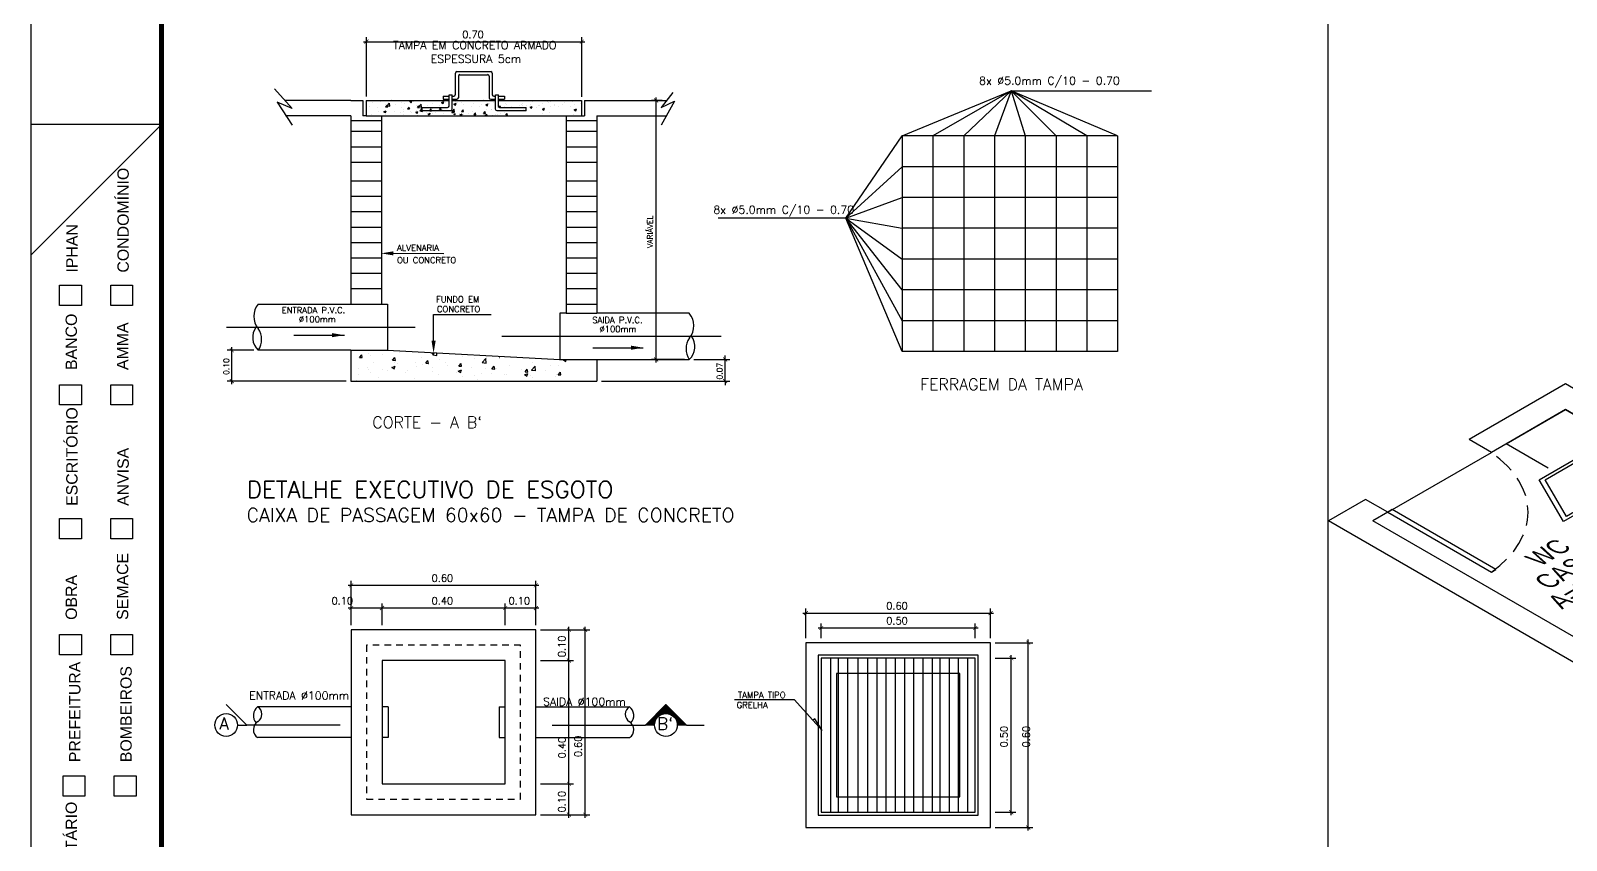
# Model space of a CAD drawing. Header units: millimetres. Extents: x 3923 to 4007, y 744 to 863.
# Drawn here: x 3923.03 to 3952.37, y 760.02 to 775.47 of the extents above; entities that cross this region are included whole.
import ezdxf
from ezdxf.enums import TextEntityAlignment as Align

# ---------------------------------------------------------------- set-up
doc = ezdxf.new("R2010")
doc.units = ezdxf.units.MM
for name, pattern in [('CENTER2', [28.575, 19.05, -3.175, 3.175, -3.175]), ('HIDDEN', [0.375, 0.25, -0.125]), ('HIDDEN2', [0.1875, 0.125, -0.0625])]:
    doc.linetypes.add(name, pattern=pattern)
for name, color, linetype in [('-HIDRO', 8, 'Continuous'), ('A-LAYOUT', 7, 'Continuous'), ('A-PEN-R', 1, 'Continuous'), ('DETALLHES_CAIXAS', 6, 'Continuous'), ('Diametro', 2, 'Continuous'), ('E-txt-g', 3, 'Continuous'), ('Esgoto', 5, 'Continuous'), ('MOB', 251, 'Continuous'), ("PRANCHA - PROJETU'S", 7, 'Continuous'), ('TXT_1', 2, 'Continuous'), ('TXT_2', 6, 'Continuous')]:
    doc.layers.add(name, color=color, linetype=linetype)
doc.layers.add('E-Lay-9', color=9, linetype='Continuous', lineweight=9)
doc.layers.add('E-Txt-W', color=7, linetype='Continuous', lineweight=20)
doc.styles.add('ADITIVOCAD', font='ROMANS.shx')
doc.styles.add('ARIAL', font='arial.ttf', dxfattribs={"height": 2})
doc.styles.add('F2', font='ARIALN.TTF')
doc.styles.add('REG60', font='romans.shx', dxfattribs={"width": 0.8, "height": 0.15})
doc.styles.add('REG80', font='romans.shx', dxfattribs={"width": 0.8, "height": 0.2})
doc.styles.add('ROMANS', font='romans__.ttf', dxfattribs={"height": 0.1})

# ---------------------------------------------------------------- blocks, each defined once
blk = doc.blocks.new('ADFSGASDFG')
at = {"layer": "PRANCHA - PROJETU'S", "color": 1}
for p, q in [((276.578, 107.346), (276.578, 47.946)), ((279.078, 77.646), (276.578, 75.146)), ((279.078, 77.646), (276.578, 77.646))]:
    blk.add_line(p, q, dxfattribs=at)
at = {"layer": "PRANCHA - PROJETU'S", "color": 4, "const_width": 0.1}
blk.add_lwpolyline([(279.078, 106.346), (359.678, 106.346), (359.678, 48.946), (279.078, 48.946)], close=True, dxfattribs=at)
at = {"layer": "PRANCHA - PROJETU'S"}
for points in [[(277.13, 74.573), (277.548, 74.573), (277.548, 74.187), (277.13, 74.187)], [(278.109, 74.573), (278.526, 74.573), (278.526, 74.187), (278.109, 74.187)], [(277.13, 72.674), (277.548, 72.674), (277.548, 72.289), (277.13, 72.289)], [(278.109, 72.674), (278.526, 72.674), (278.526, 72.289), (278.109, 72.289)], [(277.13, 70.118), (277.548, 70.118), (277.548, 69.732), (277.13, 69.732)], [(278.109, 70.118), (278.526, 70.118), (278.526, 69.732), (278.109, 69.732)], [(277.13, 67.904), (277.548, 67.904), (277.548, 67.518), (277.13, 67.518)], [(278.109, 67.904), (278.526, 67.904), (278.526, 67.518), (278.109, 67.518)], [(277.197, 65.206), (277.615, 65.206), (277.615, 64.821), (277.197, 64.821)], [(278.176, 65.206), (278.594, 65.206), (278.594, 64.821), (278.176, 64.821)]]:
    blk.add_lwpolyline(points, close=True, dxfattribs=at)
at = {"layer": "PRANCHA - PROJETU'S", "color": 2, "style": 'ARIAL'}
for s, height, p in [('CONDOMÍNIO', 0.2168, (278.235, 74.816)), ('IPHAN', 0.2168, (277.256, 74.816)), ('BANCO', 0.2168, (277.245, 72.956)), ('AMMA', 0.2168, (278.224, 72.956)), ('ESCRITÓRIO', 0.2168, (277.256, 70.361)), ('ANVISA', 0.2168, (278.235, 70.361)), ('SEMACE', 0.2168, (278.224, 68.185)), ('OBRA', 0.2168, (277.245, 68.185)), ('PREFEITURA', 0.2168, (277.312, 65.469)), ('BOMBEIROS', 0.2168, (278.291, 65.469)), ('PROPRIETÁRIO', 0.21676, (277.245, 62.426))]:
    blk.add_text(s, height=height, rotation=90, dxfattribs=at).set_placement(p, align=Align.TOP_LEFT)
blk = doc.blocks.new('*X859')
at = {"color": 0}
for p, q in [((101.59, 65.457), (101.923, 65.79)), ((101.608, 65.457), (101.932, 65.781)), ((101.626, 65.457), (101.941, 65.772)), ((101.643, 65.457), (101.95, 65.763)), ((101.661, 65.457), (101.958, 65.755)), ((101.772, 65.565), (101.733, 65.603)), ((101.78, 65.575), (101.742, 65.612)), ((101.788, 65.584), (101.751, 65.621)), ((101.797, 65.593), (101.76, 65.63)), ((101.807, 65.601), (101.769, 65.639)), ((101.817, 65.609), (101.778, 65.648)), ((101.827, 65.615), (101.787, 65.656)), ((101.839, 65.622), (101.795, 65.665)), ((101.851, 65.627), (101.804, 65.674)), ((101.864, 65.632), (101.813, 65.683)), ((101.878, 65.636), (101.822, 65.692)), ((101.892, 65.639), (101.831, 65.701)), ((101.908, 65.641), (101.84, 65.709)), ((101.847, 65.626), (101.967, 65.746)), ((101.925, 65.641), (101.848, 65.718)), ((101.944, 65.64), (101.857, 65.727)), ((101.966, 65.636), (101.866, 65.736)), ((101.874, 65.635), (101.976, 65.737)), ((101.993, 65.627), (101.875, 65.745)), ((102.035, 65.602), (101.884, 65.754)), ((102.198, 65.457), (101.893, 65.762)), ((101.897, 65.64), (101.985, 65.728)), ((102.216, 65.457), (101.901, 65.771)), ((102.233, 65.457), (101.91, 65.78)), ((101.916, 65.641), (101.994, 65.719)), ((102.251, 65.457), (101.919, 65.789)), ((101.933, 65.641), (102.003, 65.71)), ((101.949, 65.639), (102.011, 65.702)), ((101.964, 65.636), (102.02, 65.693)), ((101.978, 65.633), (102.029, 65.684)), ((101.991, 65.628), (102.038, 65.675)), ((102.003, 65.622), (102.047, 65.666)), ((102.015, 65.616), (102.056, 65.657)), ((102.025, 65.609), (102.065, 65.649)), ((102.036, 65.602), (102.073, 65.64)), ((102.045, 65.594), (102.082, 65.631)), ((102.054, 65.585), (102.091, 65.622)), ((102.062, 65.576), (102.1, 65.613)), ((102.07, 65.566), (102.109, 65.604)), ((101.597, 65.457), (101.592, 65.462)), ((101.615, 65.457), (101.601, 65.471)), ((101.632, 65.457), (101.61, 65.48)), ((101.65, 65.457), (101.619, 65.488)), ((101.668, 65.457), (101.627, 65.497)), ((101.685, 65.457), (101.636, 65.506)), ((101.703, 65.457), (101.645, 65.515)), ((101.721, 65.457), (101.654, 65.524)), ((101.737, 65.458), (101.663, 65.533)), ((101.738, 65.475), (101.672, 65.541)), ((101.679, 65.457), (101.753, 65.531)), ((101.74, 65.49), (101.68, 65.55)), ((101.744, 65.505), (101.689, 65.559)), ((101.696, 65.457), (101.744, 65.504)), ((101.748, 65.518), (101.698, 65.568)), ((101.753, 65.531), (101.707, 65.577)), ((101.714, 65.457), (101.739, 65.482)), ((101.759, 65.543), (101.716, 65.586)), ((101.765, 65.554), (101.725, 65.594)), ((101.732, 65.457), (101.737, 65.463)), ((102.18, 65.457), (102.067, 65.571)), ((102.077, 65.555), (102.118, 65.595)), ((102.084, 65.544), (102.126, 65.587)), ((102.09, 65.532), (102.135, 65.578)), ((102.163, 65.457), (102.092, 65.528)), ((102.095, 65.52), (102.144, 65.569)), ((102.099, 65.506), (102.153, 65.56)), ((102.145, 65.457), (102.1, 65.502)), ((102.102, 65.492), (102.162, 65.551)), ((102.127, 65.457), (102.104, 65.48)), ((102.105, 65.477), (102.171, 65.542)), ((102.106, 65.46), (102.179, 65.534)), ((102.109, 65.457), (102.106, 65.461)), ((102.121, 65.457), (102.188, 65.525)), ((102.138, 65.457), (102.197, 65.516)), ((102.156, 65.457), (102.206, 65.507)), ((102.174, 65.457), (102.215, 65.498)), ((102.191, 65.457), (102.224, 65.489)), ((102.209, 65.457), (102.232, 65.481)), ((102.227, 65.457), (102.241, 65.472)), ((102.244, 65.457), (102.25, 65.463))]:
    blk.add_line(p, q, dxfattribs=at)
blk = doc.blocks.new('vaso-s')
at = {"color": 8}
for start, end in [(0, 180), (180, 0)]:
    blk.add_arc((0.08, 0), 0.0143, start, end, dxfattribs=at)
at = {"layer": 'E-Lay-9', "color": 8}
for p, q in [((0, 0.17), (0, 0)), ((0.4256, 0.175), (0.005, 0.175)), ((0.16, 0.17), (0.16, 0.17)), ((0.16, 0.17), (0.16, 0)), ((0.4256, 0.165), (0.165, 0.165)), ((0.17, 0), (0.17, 0.16)), ((0.4306, 0.12), (0.3459, 0.12)), ((0.2134, 0.06), (0.1891, 0.06)), ((0.2013, 0.0479), (0.2013, 0.0722)), ((0.3406, 0.035), (0.3406, 0)), ((0.3906, 0.035), (0.3406, 0.035)), ((0, -0.17), (0, 0)), ((0.16, -0.17), (0.16, 0)), ((0.17, 0), (0.17, -0.1601)), ((0.2134, -0.06), (0.1891, -0.06)), ((0.2013, -0.0479), (0.2013, -0.0722)), ((0.3406, -0.035), (0.3406, 0)), ((0.3906, -0.035), (0.3406, -0.035)), ((0.4306, -0.12), (0.3459, -0.12)), ((0.4256, -0.175), (0.005, -0.175)), ((0.16, -0.17), (0.16, -0.17)), ((0.4256, -0.165), (0.165, -0.165))]:
    blk.add_line(p, q, dxfattribs=at)
for centre in [(0.2013, 0.06), (0.2013, -0.06)]:
    blk.add_circle(centre, 0.005, dxfattribs=at)
for centre, radius, start, end in [((0.005, 0.17), 0.005, 90, 180), ((0.155, 0.17), 0.005, 0, 90), ((0.165, 0.17), 0.00495, 180, 270), ((0.165, 0.16), 0.00495, 0, 90), ((0.4256, -0.015), 0.19, 4.52806, 90), ((0.4256, -0.015), 0.18, 4.78019, 90), ((0.3459, 0.0375), 0.0825, 90, 163.03545), ((0.3754, 0.1358), 0.1066, 206.93947, 250.96472), ((0.4306, -0.015), 0.135, 6.37937, 90), ((0.518, -0.015), 0.2624, 163.03545, 176.7233), ((0.3906, -0.015), 0.05, 17.4576, 90), ((0.518, 0.015), 0.2624, 183.2767, 196.96455), ((0.3459, -0.0375), 0.0825, 196.96455, 270), ((0.3754, -0.1358), 0.1066, 109.03528, 153.06053), ((0.3906, 0.015), 0.05, 270, 342.5424), ((0.4256, 0.015), 0.19, 270, 355.47194), ((0.4256, 0.015), 0.18, 270, 355.21981), ((0.4306, 0.015), 0.135, 270, 353.62063), ((0.005, -0.17), 0.005, 180, 270), ((0.155, -0.17), 0.005, 270, 0), ((0.165, -0.17), 0.00495, 90, 180), ((0.165, -0.1601), 0.00495, 270, 0)]:
    blk.add_arc(centre, radius, start, end, dxfattribs=at)
blk = doc.blocks.new('Chuveiro')
at = {"layer": 'E-Lay-9', "color": 8}
for p, q in [((-0.0311, 0.0156), (-0.3604, 0.0156)), ((0.0509, 0.0156), (0.0311, 0.0156)), ((0.0509, 0.0156), (0.0509, -0.0156)), ((-0.0311, -0.0156), (-0.3604, -0.0156)), ((0.0509, -0.0156), (0.0311, -0.0156))]:
    blk.add_line(p, q, dxfattribs=at)
blk.add_circle((0, 0), 0.0348, dxfattribs=at)
for centre, radius, start, end in [((0, 0), 0.0624, 194.4775, 165.5225), ((0.0093, 0), 0.0444, 339.42663, 20.57337)]:
    blk.add_arc(centre, radius, start, end, dxfattribs=at)
blk = doc.blocks.new('CUBA QUADRADA-flat-4-flat-1')
at = {"layer": 'MOB'}
blk.add_lwpolyline([(0, -0.2), (0.4, -0.2), (0.4, 0.2), (0, 0.2)], close=True, dxfattribs=at)
blk.add_lwpolyline([(0.1, -0.0255), (0.1, -0.175), (0.375, -0.175), (0.375, 0.175), (0.1, 0.175), (0.1, 0.0255)], dxfattribs=at)
for points in [[(0.155, -0.02), (0.055, -0.03, -1), (0.055, 0.03), (0.155, 0.02, -1)], [(0.155, -0.01), (0.055, -0.02, -1), (0.055, 0.02), (0.155, 0.01, -1)]]:
    blk.add_lwpolyline(points, format="xyb", close=True, dxfattribs=at)
for radius in [0.02, 0.0125]:
    blk.add_circle((0.2375, 0), radius, dxfattribs=at)
blk = doc.blocks.new('TXT-AMB75')
at = {"layer": 'E-txt-g', "style": 'REG80', "width": 0.8, "flags": 8}
blk.add_attdef('TXT', text='', height=0.2, dxfattribs=at).set_placement((0.005, 0.296), align=Align.CENTER)
at = {"layer": 'E-Txt-W', "style": 'REG60', "width": 0.8, "flags": 8}
blk.add_attdef('TXT', text='', height=0.15, dxfattribs=at).set_placement((0.005, 0.027), align=Align.CENTER)
blk = doc.blocks.new('WC 1')
at = {"layer": '-HIDRO'}
for p, q in [((-0.3951, 1.4528), (-0.8546, 0.9932)), ((1.5137, -0.456), (-0.3951, 1.4528)), ((-0.3951, 1.2407), (-0.7486, 0.8872)), ((1.3016, -0.456), (-0.3951, 1.2407)), ((-0.7486, 0.8872), (-0.8546, 0.9932)), ((-1.3495, 0.4984), (-1.5263, 0.3216)), ((-1.2435, 0.3923), (-1.3495, 0.4984)), ((-1.2435, 0.3923), (-1.3142, 0.3216)), ((0.3826, -1.5872), (-1.5263, 0.3216)), ((0.3826, -1.3751), (-1.3142, 0.3216)), ((1.3016, -0.456), (0.3826, -1.3751)), ((1.5137, -0.456), (0.3826, -1.5872))]:
    blk.add_line(p, q, dxfattribs=at)
at = {"layer": '-HIDRO', "linetype": 'Continuous'}
for p, q in [((-1.2435, 0.3923), (-0.7486, 0.8872)), ((-0.2023, -0.7903), (0.7179, 0.1299))]:
    blk.add_line(p, q, dxfattribs=at)
at = {"layer": '-HIDRO', "linetype": 'HIDDEN2'}
for p, q in [((1.2309, -0.7388), (1.1249, -0.6328)), ((1.1602, -0.6681), (0.5946, -1.2337)), ((1.1956, -0.7035), (0.63, -1.2691)), ((0.6653, -1.3044), (0.5593, -1.1984))]:
    blk.add_line(p, q, dxfattribs=at)
at = {"layer": '-HIDRO'}
blk.add_lwpolyline([(-0.4766, 0.7566), (-0.6779, 0.9579), (-0.3951, 1.2407), (0.2886, 0.5569), (0.0058, 0.2741), (-0.1938, 0.4738)], dxfattribs=at)
blk.add_lwpolyline([(-1.2435, 0.3923), (-0.7486, -0.1026), (-0.7274, -0.0814), (-1.2223, 0.4135)], close=True, dxfattribs=at)
at = {"layer": '-HIDRO', "linetype": 'Continuous'}
for points in [[(0.3644, -0.2236), (0.3847, -0.2438), (0.7382, 0.1096), (0.7179, 0.1299)], [(0.0667, -0.4808), (0.0869, -0.5011), (0.5111, -0.0769), (0.4908, -0.0567)]]:
    blk.add_lwpolyline(points, close=True, dxfattribs=at)
blk.add_lwpolyline([(0.9154, -0.6901, -0.331371), (0.9154, -0.7608), (0.7029, -0.9729, -0.332506), (0.6324, -0.9731), (0.5655, -0.9062, -0.330378), (0.5652, -0.8353), (0.7777, -0.6232, -0.331371), (0.8484, -0.6232)], format="xyb", close=True, dxfattribs=at)
at = {"layer": '-HIDRO', "linetype": 'HIDDEN2'}
blk.add_arc((-1.3577, 0.3923), 0.7848, 320.90618, 39.09382, dxfattribs=at)
at = {"layer": '-HIDRO', "yscale": 0.9998040757950002, "zscale": 0.9998040757950002}
for name, p, xscale, rotation in [('CUBA QUADRADA-flat-4-flat-1', (-0.116, 0.8343), -0.9998040757950002, 45), ('vaso-s', (0.4686, 0.377), 0.9998040757950002, 225.0000000000001), ('Chuveiro', (0.7367, -0.4007), 0.9998040757950002, 224.9999999999999)]:
    blk.add_blockref(name, p, dxfattribs=dict(at, xscale=xscale, rotation=rotation))
at = {"layer": '-HIDRO'}
ref = blk.add_blockref('TXT-AMB75', (-0.2865, -0.136), dxfattribs=dict(at, xscale=0.7288571712545553, yscale=0.7288571712545553, zscale=0.7288571712545553, rotation=44.99999999999999))
ref.add_attrib('TXT', 'WC', dxfattribs={"layer": 'E-txt-g', "color": 2, "height": 0.11498, "rotation": 45, "style": 'F2'}).set_placement((-0.4365, 0.0196), align=Align.CENTER)
ref = blk.add_blockref('TXT-AMB75', (-0.1704, -0.2521), dxfattribs=dict(at, xscale=0.7288571712545553, yscale=0.7288571712545553, zscale=0.7288571712545553, rotation=44.99999999999999))
ref.add_attrib('TXT', 'CASAL', dxfattribs={"layer": 'E-txt-g', "color": 2, "height": 0.11498, "rotation": 45, "style": 'F2'}).set_placement((-0.3203, -0.0965), align=Align.CENTER)
ref.add_attrib('TXT', 'A=3,12m²', dxfattribs={"layer": 'E-Txt-W', "height": 0.11498, "rotation": 45, "style": 'F2'}).set_placement((-0.2076, -0.2093), align=Align.CENTER)
at = {"layer": '-HIDRO', "linetype": 'Continuous', "style": 'F2'}
blk.add_text('JV2', height=0.11657, rotation=45, dxfattribs=at).set_placement((0.6169, -0.8514, 1.7117), align=Align.TOP_LEFT)
at = {"layer": 'Diametro', "style": 'ROMANS'}
blk.add_text('DETALHE 03', height=0.09998, rotation=135, dxfattribs=at).set_placement((0.1562, -0.7448), align=Align.CENTER)

msp = doc.modelspace()

# ---------------------------------------------------------------- linework, layer by layer
at = {"layer": 'A-LAYOUT', "linetype": 'ByBlock'}
for p, q in [((3929.385, 775.265), (3933.619, 775.265)), ((3929.443, 774.22), (3929.443, 775.354)), ((3933.561, 774.211), (3933.561, 775.354)), ((3935.097, 774.143), (3934.891, 774.143)), ((3934.979, 769.138), (3934.979, 774.201)), ((3927.29, 769.374), (3926.783, 769.374)), ((3926.871, 768.727), (3926.871, 769.433)), ((3935.524, 769.197), (3934.891, 769.197)), ((3935.701, 769.197), (3936.386, 769.197)), ((3936.297, 769.197), (3936.297, 769.274)), ((3936.297, 768.786), (3936.297, 769.197)), ((3929.054, 768.786), (3926.783, 768.786)), ((3933.936, 768.786), (3936.386, 768.786)), ((3936.297, 768.786), (3936.297, 768.709)), ((3929.154, 764.124), (3929.154, 764.974)), ((3932.683, 764.124), (3932.683, 764.974)), ((3929.095, 764.885), (3932.741, 764.885)), ((3929.095, 764.453), (3929.801, 764.453)), ((3929.154, 764.124), (3929.154, 764.541)), ((3929.683, 764.453), (3932.153, 764.453)), ((3929.742, 764.124), (3929.742, 764.541)), ((3929.742, 764.124), (3929.742, 764.541)), ((3932.036, 764.453), (3932.741, 764.453)), ((3932.094, 764.124), (3932.094, 764.541)), ((3932.094, 764.124), (3932.094, 764.541)), ((3932.683, 764.124), (3932.683, 764.541)), ((3937.781, 764.355), (3941.428, 764.355)), ((3937.84, 763.877), (3937.84, 764.443)), ((3941.369, 763.877), (3941.369, 764.443)), ((3932.771, 764.035), (3933.711, 764.035)), ((3932.771, 764.035), (3933.402, 764.035)), ((3933.313, 763.388), (3933.313, 764.094)), ((3933.623, 760.448), (3933.623, 764.094)), ((3938.075, 764.071), (3941.134, 764.071)), ((3938.134, 763.877), (3938.134, 764.159)), ((3941.075, 763.877), (3941.075, 764.159)), ((3941.457, 763.789), (3942.177, 763.789)), ((3942.089, 760.201), (3942.089, 763.848)), ((3932.771, 763.447), (3933.402, 763.447)), ((3932.771, 763.447), (3933.402, 763.447)), ((3933.313, 761.036), (3933.313, 763.506)), ((3941.457, 763.495), (3941.852, 763.495)), ((3941.764, 760.495), (3941.764, 763.554)), ((3932.771, 761.095), (3933.402, 761.095)), ((3932.771, 761.095), (3933.402, 761.095)), ((3933.313, 760.448), (3933.313, 761.153)), ((3932.771, 760.506), (3933.711, 760.506)), ((3932.771, 760.506), (3933.402, 760.506)), ((3941.457, 760.554), (3941.852, 760.554)), ((3941.457, 760.26), (3942.177, 760.26))]:
    msp.add_line(p, q, dxfattribs=at)
at = {"layer": 'A-LAYOUT'}
for p, q in [((3931.142, 774.665), (3931.142, 774.253)), ((3931.172, 774.694), (3931.819, 774.694)), ((3931.201, 774.606), (3931.201, 774.194)), ((3931.231, 774.635), (3931.76, 774.635)), ((3931.789, 774.606), (3931.789, 774.194)), ((3931.848, 774.665), (3931.848, 774.253)), ((3927.685, 774.364), (3928.025, 773.991)), ((3935.299, 774.296), (3935.078, 774.008)), ((3939.68, 773.466), (3941.765, 774.327)), ((3941.765, 774.327), (3940.268, 773.466)), ((3940.856, 773.466), (3941.765, 774.327)), ((3941.765, 774.327), (3941.444, 773.466)), ((3941.765, 774.327), (3942.621, 773.466)), ((3943.209, 773.466), (3941.765, 774.327)), ((3943.797, 773.466), (3941.765, 774.327)), ((3941.765, 774.327), (3944.446, 774.327)), ((3941.765, 774.327), (3942.033, 773.466)), ((3928.025, 773.991), (3927.736, 774.11)), ((3927.736, 774.11), (3928.025, 773.669)), ((3929.504, 774.025), (3929.504, 774.025)), ((3929.556, 774.097), (3929.556, 774.097)), ((3929.664, 774.001), (3929.664, 774.001)), ((3929.704, 774.116), (3929.704, 774.116)), ((3929.801, 774.062), (3929.801, 774.062)), ((3929.809, 774.02), (3929.837, 774.054)), ((3929.809, 774.02), (3929.844, 774.017)), ((3929.838, 774.04), (3929.884, 774.088)), ((3929.844, 774.017), (3929.837, 774.054)), ((3929.838, 774.04), (3929.89, 774.032)), ((3929.89, 774.032), (3929.884, 774.088)), ((3929.916, 774.159), (3929.916, 774.159)), ((3929.927, 774.146), (3929.927, 774.146)), ((3930.007, 774.06), (3930.007, 774.06)), ((3930.107, 774.106), (3930.107, 774.106)), ((3930.112, 774.011), (3930.112, 774.011)), ((3930.165, 774.084), (3930.165, 774.084)), ((3930.23, 774.146), (3930.23, 774.146)), ((3930.231, 773.983), (3930.259, 774.017)), ((3930.266, 773.98), (3930.259, 774.017)), ((3930.271, 774.12), (3930.312, 774.136)), ((3930.271, 774.12), (3930.3, 774.1)), ((3930.3, 774.1), (3930.312, 774.136)), ((3930.312, 774.103), (3930.312, 774.103)), ((3930.35, 774.119), (3930.35, 774.119)), ((3930.409, 774.148), (3930.409, 774.148)), ((3930.409, 774.049), (3930.409, 774.049)), ((3930.417, 774.007), (3930.446, 774.041)), ((3930.417, 774.007), (3930.452, 774.004)), ((3930.446, 774.027), (3930.492, 774.074)), ((3930.452, 774.004), (3930.446, 774.041)), ((3930.446, 774.027), (3930.498, 774.019)), ((3930.498, 774.019), (3930.492, 774.074)), ((3930.495, 774.009), (3930.995, 774.009)), ((3930.495, 773.95), (3930.495, 774.009)), ((3930.513, 774.011), (3930.513, 774.011)), ((3930.524, 774.145), (3930.524, 774.145)), ((3930.535, 774.132), (3930.535, 774.132)), ((3930.544, 774.132), (3930.544, 774.132)), ((3930.615, 774.047), (3930.615, 774.047)), ((3930.715, 774.093), (3930.715, 774.093)), ((3930.834, 774.049), (3930.834, 774.049)), ((3930.838, 774.132), (3930.838, 774.132)), ((3930.839, 773.97), (3930.868, 774.004)), ((3930.874, 773.967), (3930.868, 774.004)), ((3930.879, 774.107), (3930.92, 774.123)), ((3930.879, 774.107), (3930.908, 774.087)), ((3930.907, 774.223), (3931.025, 774.223)), ((3930.907, 774.223), (3930.907, 774.165)), ((3930.907, 774.165), (3931.025, 774.165)), ((3930.908, 774.087), (3930.92, 774.123)), ((3930.958, 774.106), (3930.958, 774.106)), ((3931.004, 774.034), (3931.004, 774.034)), ((3931.017, 774.135), (3931.017, 774.135)), ((3931.025, 774.039), (3931.025, 774.253)), ((3931.025, 774.253), (3931.084, 774.253)), ((3931.032, 774.08), (3931.032, 774.08)), ((3931.084, 773.98), (3931.084, 774.253)), ((3931.084, 774.223), (3931.113, 774.223)), ((3931.084, 774.165), (3931.172, 774.165)), ((3931.116, 774.073), (3931.157, 774.089)), ((3931.116, 774.073), (3931.146, 774.053)), ((3931.121, 773.998), (3931.121, 773.998)), ((3931.146, 774.053), (3931.157, 774.089)), ((3931.152, 774.119), (3931.152, 774.119)), ((3931.172, 774.106), (3931.172, 774.106)), ((3931.177, 774.108), (3931.177, 774.108)), ((3931.255, 774.109), (3931.255, 774.109)), ((3931.306, 774.075), (3931.306, 774.075)), ((3931.442, 774.035), (3931.442, 774.035)), ((3931.486, 774.092), (3931.486, 774.092)), ((3931.612, 774.02), (3931.612, 774.02)), ((3931.64, 774.066), (3931.64, 774.066)), ((3931.676, 774.158), (3931.676, 774.158)), ((3931.724, 774.06), (3931.766, 774.076)), ((3931.724, 774.06), (3931.754, 774.04)), ((3931.754, 774.04), (3931.766, 774.076)), ((3931.78, 774.092), (3931.78, 774.092)), ((3931.785, 774.094), (3931.785, 774.094)), ((3931.8, 774.079), (3931.8, 774.079)), ((3931.819, 774.165), (3931.907, 774.165)), ((3931.863, 774.096), (3931.863, 774.096)), ((3931.878, 774.223), (3931.907, 774.223)), ((3931.897, 773.996), (3931.897, 773.996)), ((3931.907, 773.98), (3931.907, 774.253)), ((3931.907, 774.253), (3931.966, 774.253)), ((3931.909, 774.157), (3931.909, 774.157)), ((3931.914, 774.062), (3931.914, 774.062)), ((3931.962, 774.026), (3932.003, 774.042)), ((3931.962, 774.026), (3931.991, 774.006)), ((3931.966, 774.039), (3931.966, 774.253)), ((3931.966, 774.223), (3932.083, 774.223)), ((3931.966, 774.165), (3932.083, 774.165)), ((3931.99, 774.145), (3931.99, 774.145)), ((3931.991, 774.006), (3932.003, 774.042)), ((3931.995, 774.009), (3932.495, 774.009)), ((3932.083, 774.223), (3932.083, 774.165)), ((3932.087, 774.02), (3932.087, 774.02)), ((3932.094, 774.079), (3932.094, 774.079)), ((3932.114, 774.066), (3932.114, 774.066)), ((3932.203, 774.003), (3932.203, 774.003)), ((3932.213, 774.023), (3932.213, 774.023)), ((3932.284, 774.145), (3932.284, 774.145)), ((3932.304, 774.132), (3932.304, 774.132)), ((3932.36, 774.043), (3932.36, 774.043)), ((3932.408, 774.066), (3932.408, 774.066)), ((3932.428, 774.053), (3932.428, 774.053)), ((3932.43, 774.078), (3932.43, 774.078)), ((3932.495, 773.95), (3932.495, 774.009)), ((3932.5, 774.04), (3932.5, 774.04)), ((3932.517, 774.144), (3932.517, 774.144)), ((3932.57, 774.013), (3932.611, 774.028)), ((3932.57, 774.013), (3932.599, 773.993)), ((3932.583, 774.072), (3932.583, 774.072)), ((3932.598, 774.132), (3932.598, 774.132)), ((3932.599, 773.993), (3932.611, 774.028)), ((3932.618, 774.118), (3932.618, 774.118)), ((3932.696, 774.006), (3932.696, 774.006)), ((3932.722, 774.053), (3932.722, 774.053)), ((3932.742, 774.039), (3932.742, 774.039)), ((3932.774, 774.137), (3932.774, 774.137)), ((3932.806, 774.084), (3932.806, 774.084)), ((3932.807, 773.979), (3932.848, 773.995)), ((3932.821, 774.01), (3932.821, 774.01)), ((3932.836, 773.959), (3932.848, 773.995)), ((3932.912, 774.118), (3932.912, 774.118)), ((3932.931, 774.105), (3932.931, 774.105)), ((3932.954, 774.121), (3932.954, 774.121)), ((3932.968, 774.029), (3932.968, 774.029)), ((3933.036, 774.039), (3933.036, 774.039)), ((3933.039, 774.065), (3933.039, 774.065)), ((3933.109, 774.027), (3933.109, 774.027)), ((3933.191, 774.059), (3933.191, 774.059)), ((3933.226, 774.105), (3933.226, 774.105)), ((3933.35, 774.026), (3933.35, 774.026)), ((3933.382, 774.124), (3933.382, 774.124)), ((3933.414, 774.071), (3933.414, 774.071)), ((3933.54, 774.092), (3933.54, 774.092)), ((3933.563, 774.108), (3933.563, 774.108)), ((3935.078, 774.008), (3935.333, 774.127)), ((3935.333, 774.127), (3935.078, 773.669)), ((3929.549, 773.884), (3929.549, 773.884)), ((3929.675, 773.939), (3929.675, 773.939)), ((3929.772, 773.914), (3929.772, 773.914)), ((3929.777, 773.931), (3929.818, 773.946)), ((3929.777, 773.931), (3929.806, 773.911)), ((3929.805, 773.872), (3929.805, 773.872)), ((3929.806, 773.911), (3929.818, 773.946)), ((3929.989, 773.926), (3929.989, 773.926)), ((3930.099, 773.911), (3930.099, 773.911)), ((3930.143, 773.963), (3930.143, 773.963)), ((3930.148, 773.931), (3930.148, 773.931)), ((3930.157, 773.871), (3930.157, 773.871)), ((3930.231, 773.983), (3930.266, 773.98)), ((3930.272, 773.988), (3930.272, 773.988)), ((3930.283, 773.925), (3930.283, 773.925)), ((3930.29, 773.982), (3930.29, 773.982)), ((3930.303, 773.912), (3930.303, 773.912)), ((3930.38, 773.9), (3930.38, 773.9)), ((3930.385, 773.917), (3930.426, 773.933)), ((3930.385, 773.917), (3930.414, 773.897)), ((3930.401, 773.952), (3930.401, 773.952)), ((3930.413, 773.859), (3930.413, 773.859)), ((3930.414, 773.897), (3930.426, 773.933)), ((3930.466, 773.943), (3930.511, 773.99)), ((3930.466, 773.943), (3930.518, 773.935)), ((3930.491, 773.99), (3930.491, 773.99)), ((3930.495, 773.95), (3931.054, 773.95)), ((3930.518, 773.935), (3930.511, 773.99)), ((3930.597, 773.912), (3930.597, 773.912)), ((3930.617, 773.899), (3930.617, 773.899)), ((3930.622, 773.883), (3930.663, 773.899)), ((3930.622, 773.883), (3930.644, 773.868)), ((3930.653, 773.947), (3930.681, 773.98)), ((3930.653, 773.947), (3930.688, 773.943)), ((3930.653, 773.868), (3930.663, 773.899)), ((3930.688, 773.943), (3930.681, 773.98)), ((3930.698, 773.99), (3930.698, 773.99)), ((3930.708, 773.897), (3930.708, 773.897)), ((3930.751, 773.949), (3930.751, 773.949)), ((3930.756, 773.918), (3930.756, 773.918)), ((3930.839, 773.97), (3930.874, 773.967)), ((3930.899, 773.969), (3930.899, 773.969)), ((3930.911, 773.899), (3930.911, 773.899)), ((3931.01, 773.939), (3931.01, 773.939)), ((3931.074, 773.929), (3931.12, 773.977)), ((3931.074, 773.929), (3931.126, 773.921)), ((3931.075, 773.91), (3931.103, 773.943)), ((3931.075, 773.91), (3931.11, 773.907)), ((3931.099, 773.977), (3931.099, 773.977)), ((3931.1, 773.877), (3931.1, 773.877)), ((3931.11, 773.907), (3931.103, 773.943)), ((3931.115, 773.868), (3931.139, 773.893)), ((3931.126, 773.921), (3931.12, 773.977)), ((3931.142, 773.868), (3931.139, 773.893)), ((3931.225, 773.886), (3931.225, 773.886)), ((3931.23, 773.87), (3931.271, 773.886)), ((3931.23, 773.87), (3931.253, 773.855)), ((3931.245, 773.873), (3931.245, 773.873)), ((3931.261, 773.933), (3931.289, 773.967)), ((3931.261, 773.933), (3931.296, 773.93)), ((3931.261, 773.855), (3931.271, 773.886)), ((3931.296, 773.93), (3931.289, 773.967)), ((3931.299, 773.879), (3931.299, 773.879)), ((3931.307, 773.976), (3931.307, 773.976)), ((3931.401, 773.902), (3931.401, 773.902)), ((3931.471, 773.926), (3931.471, 773.926)), ((3931.497, 773.873), (3931.525, 773.907)), ((3931.497, 773.873), (3931.532, 773.87)), ((3931.532, 773.87), (3931.525, 773.906)), ((3931.683, 773.896), (3931.711, 773.93)), ((3931.683, 773.896), (3931.718, 773.893)), ((3931.708, 773.864), (3931.708, 773.864)), ((3931.718, 773.893), (3931.711, 773.93)), ((3931.723, 773.855), (3931.747, 773.88)), ((3931.744, 773.961), (3931.744, 773.961)), ((3931.75, 773.855), (3931.747, 773.88)), ((3931.83, 773.963), (3931.83, 773.963)), ((3931.841, 773.975), (3931.841, 773.975)), ((3931.853, 773.859), (3931.853, 773.859)), ((3931.901, 773.961), (3931.901, 773.961)), ((3931.907, 773.866), (3931.907, 773.866)), ((3931.936, 773.95), (3932.495, 773.95)), ((3931.946, 773.868), (3931.947, 773.87)), ((3931.947, 773.868), (3931.947, 773.87)), ((3932.01, 773.888), (3932.01, 773.888)), ((3932.08, 773.912), (3932.08, 773.912)), ((3932.105, 773.859), (3932.133, 773.893)), ((3932.105, 773.859), (3932.14, 773.856)), ((3932.14, 773.856), (3932.133, 773.893)), ((3932.353, 773.947), (3932.353, 773.947)), ((3932.45, 773.961), (3932.45, 773.961)), ((3932.51, 773.948), (3932.51, 773.948)), ((3932.554, 773.855), (3932.555, 773.856)), ((3932.555, 773.855), (3932.555, 773.856)), ((3932.799, 773.889), (3932.799, 773.889)), ((3932.8, 773.889), (3932.8, 773.889)), ((3932.807, 773.979), (3932.836, 773.959)), ((3932.812, 773.989), (3932.812, 773.989)), ((3932.947, 773.908), (3932.947, 773.908)), ((3933.407, 773.875), (3933.407, 773.875)), ((3933.408, 773.876), (3933.408, 773.876)), ((3933.415, 773.966), (3933.456, 773.981)), ((3933.415, 773.966), (3933.444, 773.946)), ((3933.444, 773.946), (3933.456, 773.981)), ((3933.555, 773.895), (3933.555, 773.895)), ((3938.602, 771.898), (3939.68, 773.466)), ((3939.68, 772.878), (3938.602, 771.898)), ((3938.602, 771.898), (3939.68, 772.29)), ((3938.602, 771.898), (3936.163, 771.898)), ((3939.68, 770.525), (3938.602, 771.898)), ((3938.602, 771.898), (3939.68, 771.114)), ((3939.68, 769.349), (3938.602, 771.898)), ((3938.602, 771.898), (3939.68, 769.937)), ((3938.602, 771.898), (3939.68, 771.702)), ((3929.961, 771.224), (3930.925, 771.223)), ((3927.378, 770.256), (3929.143, 770.256)), ((3929.731, 770.256), (3929.848, 770.256)), ((3929.848, 770.256), (3929.848, 769.362)), ((3930.727, 769.554), (3930.727, 770.054)), ((3930.727, 770.054), (3931.827, 770.054)), ((3933.142, 770.08), (3933.142, 769.185)), ((3933.26, 770.08), (3933.142, 770.08)), ((3935.613, 770.08), (3933.848, 770.08)), ((3928.058, 769.661), (3929.022, 769.661)), ((3929.143, 769.374), (3927.378, 769.374)), ((3929.446, 769.374), (3929.447, 769.373)), ((3929.447, 769.373), (3929.448, 769.374)), ((3929.485, 769.304), (3929.485, 769.304)), ((3929.93, 769.36), (3929.93, 769.36)), ((3930.08, 769.34), (3930.08, 769.34)), ((3930.691, 769.319), (3930.715, 769.302)), ((3930.713, 769.288), (3930.74, 769.316)), ((3930.715, 769.302), (3930.72, 769.317)), ((3930.792, 769.276), (3930.787, 769.312)), ((3933.77, 769.422), (3934.734, 769.422)), ((3929.288, 769.034), (3929.288, 769.034)), ((3929.311, 769.238), (3929.354, 769.288)), ((3929.311, 769.238), (3929.364, 769.233)), ((3929.364, 769.233), (3929.354, 769.288)), ((3929.469, 769.053), (3929.469, 769.053)), ((3929.474, 769.01), (3929.474, 769.01)), ((3929.525, 769.267), (3929.525, 769.267)), ((3929.573, 769.133), (3929.573, 769.133)), ((3929.746, 769.296), (3929.746, 769.296)), ((3929.759, 769.014), (3929.759, 769.014)), ((3929.92, 769.067), (3929.92, 769.067)), ((3929.93, 769.047), (3929.992, 769.071)), ((3929.93, 769.047), (3929.974, 769.018)), ((3929.944, 769.182), (3929.987, 769.233)), ((3929.944, 769.182), (3929.997, 769.178)), ((3929.974, 769.018), (3929.992, 769.071)), ((3929.984, 769.141), (3929.984, 769.141)), ((3929.997, 769.178), (3929.987, 769.233)), ((3930.044, 769.113), (3930.044, 769.113)), ((3930.378, 769.133), (3930.378, 769.133)), ((3930.405, 769.066), (3930.405, 769.066)), ((3930.498, 769.229), (3930.498, 769.229)), ((3930.515, 769.093), (3930.515, 769.093)), ((3930.577, 769.127), (3930.619, 769.178)), ((3930.577, 769.127), (3930.63, 769.122)), ((3930.63, 769.122), (3930.62, 769.177)), ((3930.626, 769.095), (3930.626, 769.095)), ((3930.71, 769.035), (3930.71, 769.035)), ((3930.713, 769.288), (3930.792, 769.276)), ((3930.831, 769.195), (3930.831, 769.195)), ((3930.96, 769.139), (3930.96, 769.139)), ((3930.986, 769.073), (3930.986, 769.073)), ((3931.21, 769.071), (3931.252, 769.122)), ((3931.21, 769.071), (3931.262, 769.067)), ((3931.224, 769.124), (3931.224, 769.124)), ((3931.263, 769.067), (3931.252, 769.122)), ((3931.276, 769.251), (3931.276, 769.251)), ((3931.456, 769.053), (3931.456, 769.053)), ((3931.518, 769.212), (3931.518, 769.212)), ((3931.655, 769.142), (3931.723, 769.213)), ((3931.655, 769.142), (3931.733, 769.13)), ((3931.733, 769.13), (3931.723, 769.213)), ((3931.724, 769.024), (3931.724, 769.024)), ((3931.739, 769.241), (3931.739, 769.241)), ((3931.739, 769.212), (3931.739, 769.212)), ((3931.843, 769.016), (3931.885, 769.067)), ((3931.843, 769.016), (3931.895, 769.011)), ((3931.895, 769.011), (3931.885, 769.067)), ((3931.927, 769.033), (3931.927, 769.033)), ((3931.979, 769.235), (3931.983, 769.232)), ((3931.983, 769.232), (3931.984, 769.234)), ((3932.177, 769.086), (3932.177, 769.086)), ((3932.398, 769.013), (3932.398, 769.013)), ((3932.398, 769.011), (3932.398, 769.011)), ((3932.475, 768.961), (3932.518, 769.011)), ((3932.528, 768.956), (3932.518, 769.011)), ((3932.596, 768.996), (3932.665, 769.067)), ((3932.619, 769.04), (3932.619, 769.04)), ((3932.623, 769.142), (3932.623, 769.142)), ((3932.675, 768.983), (3932.665, 769.067)), ((3932.953, 769.084), (3932.953, 769.084)), ((3933.105, 769.08), (3933.105, 769.08)), ((3933.207, 769.191), (3933.224, 769.197)), ((3933.207, 769.191), (3933.251, 769.161)), ((3933.251, 769.161), (3933.26, 769.187)), ((3933.848, 769.197), (3935.613, 769.197)), ((3929.248, 768.786), (3929.251, 768.787)), ((3929.25, 768.786), (3929.251, 768.787)), ((3929.293, 768.919), (3929.293, 768.919)), ((3929.514, 768.948), (3929.514, 768.948)), ((3929.681, 768.859), (3929.681, 768.859)), ((3929.848, 768.992), (3929.848, 768.992)), ((3930.195, 768.947), (3930.195, 768.947)), ((3930.23, 768.994), (3930.23, 768.994)), ((3930.367, 768.839), (3930.367, 768.839)), ((3930.701, 768.974), (3930.701, 768.974)), ((3930.728, 768.791), (3930.728, 768.791)), ((3930.82, 768.901), (3930.82, 768.901)), ((3931.172, 768.955), (3931.172, 768.955)), ((3931.198, 768.977), (3931.26, 769.001)), ((3931.198, 768.977), (3931.242, 768.947)), ((3931.242, 768.947), (3931.26, 769)), ((3931.266, 768.958), (3931.266, 768.958)), ((3931.286, 768.864), (3931.286, 768.864)), ((3931.506, 768.893), (3931.506, 768.893)), ((3931.561, 768.815), (3931.561, 768.815)), ((3931.643, 768.935), (3931.643, 768.935)), ((3931.841, 768.937), (3931.841, 768.937)), ((3932.076, 768.903), (3932.076, 768.903)), ((3932.114, 768.915), (3932.114, 768.915)), ((3932.166, 768.792), (3932.166, 768.792)), ((3932.466, 768.906), (3932.528, 768.93)), ((3932.466, 768.906), (3932.51, 768.877)), ((3932.475, 768.961), (3932.528, 768.956)), ((3932.51, 768.877), (3932.528, 768.93)), ((3932.584, 768.895), (3932.584, 768.895)), ((3932.59, 768.992), (3932.59, 768.992)), ((3932.596, 768.996), (3932.675, 768.984)), ((3932.612, 768.849), (3932.612, 768.849)), ((3932.869, 768.993), (3932.869, 768.993)), ((3933.055, 768.875), (3933.055, 768.875)), ((3933.07, 768.915), (3933.07, 768.915)), ((3933.108, 768.905), (3933.151, 768.956)), ((3933.108, 768.905), (3933.161, 768.901)), ((3933.161, 768.901), (3933.151, 768.956)), ((3937.84, 763.789), (3937.84, 760.26)), ((3941.369, 763.789), (3937.84, 763.789)), ((3941.369, 760.26), (3941.369, 763.789)), ((3938.075, 763.554), (3938.075, 760.495)), ((3941.134, 763.554), (3938.075, 763.554)), ((3941.134, 760.495), (3941.134, 763.554)), ((3940.781, 763.201), (3938.428, 763.201)), ((3938.428, 763.201), (3938.428, 760.848)), ((3940.781, 760.848), (3940.781, 763.201)), ((3929.154, 762.565), (3927.364, 762.565)), ((3929.859, 762.565), (3929.742, 762.565)), ((3929.859, 762.565), (3929.859, 761.977)), ((3931.977, 762.565), (3931.977, 761.977)), ((3931.977, 762.565), (3932.094, 762.565)), ((3932.683, 762.565), (3934.472, 762.565)), ((3936.479, 762.702), (3937.619, 762.702)), ((3937.619, 762.702), (3938.149, 762.112)), ((3938.009, 762.336), (3937.971, 762.311)), ((3938.149, 762.112), (3938.009, 762.336)), ((3929.154, 761.977), (3927.364, 761.977)), ((3929.859, 761.977), (3929.742, 761.977)), ((3931.977, 761.977), (3932.094, 761.977)), ((3932.683, 761.977), (3934.472, 761.977)), ((3938.428, 760.848), (3940.781, 760.848)), ((3938.075, 760.495), (3941.134, 760.495)), ((3937.84, 760.26), (3941.369, 760.26))]:
    msp.add_line(p, q, dxfattribs=at)
at = {"layer": 'A-LAYOUT', "linetype": 'CENTER2'}
for p, q in [((3926.772, 769.815), (3930.374, 769.815)), ((3936.219, 769.638), (3932.028, 769.638))]:
    msp.add_line(p, q, dxfattribs=at)
at = {"layer": 'A-LAYOUT', "linetype": 'HIDDEN', "ltscale": 0.5}
for p, q in [((3932.389, 763.741), (3929.448, 763.741)), ((3929.448, 763.741), (3929.448, 760.8)), ((3932.389, 760.8), (3932.389, 763.741)), ((3929.448, 760.8), (3932.389, 760.8))]:
    msp.add_line(p, q, dxfattribs=at)
at = {"layer": 'A-LAYOUT', "linetype": 'ByBlock', "const_width": 0.0115}
for points in [[(3929.482, 775.304), (3929.405, 775.227)], [(3933.522, 775.227), (3933.599, 775.304)], [(3935.017, 774.104), (3934.941, 774.181)], [(3926.909, 769.335), (3926.833, 769.412)], [(3934.941, 769.235), (3935.017, 769.159)], [(3936.259, 769.235), (3936.336, 769.159)], [(3926.833, 768.824), (3926.909, 768.747)], [(3936.336, 768.747), (3936.259, 768.824)], [(3929.192, 764.924), (3929.115, 764.847)], [(3932.644, 764.847), (3932.721, 764.924)], [(3929.192, 764.491), (3929.115, 764.414)], [(3929.703, 764.414), (3929.78, 764.491)], [(3929.78, 764.491), (3929.703, 764.414)], [(3932.133, 764.491), (3932.056, 764.414)], [(3932.056, 764.414), (3932.133, 764.491)], [(3932.644, 764.414), (3932.721, 764.491)], [(3937.878, 764.393), (3937.802, 764.316)], [(3941.331, 764.316), (3941.407, 764.393)], [(3933.352, 763.997), (3933.275, 764.074)], [(3933.661, 763.997), (3933.585, 764.074)], [(3938.172, 764.109), (3938.096, 764.033)], [(3941.037, 764.033), (3941.113, 764.109)], [(3942.127, 763.751), (3942.051, 763.827)], [(3933.275, 763.486), (3933.352, 763.409)], [(3933.352, 763.409), (3933.275, 763.486)], [(3941.802, 763.457), (3941.726, 763.533)], [(3933.352, 761.056), (3933.275, 761.133)], [(3933.275, 761.133), (3933.352, 761.056)], [(3933.275, 760.545), (3933.352, 760.468)], [(3933.585, 760.545), (3933.661, 760.468)], [(3941.726, 760.592), (3941.802, 760.516)], [(3942.051, 760.298), (3942.127, 760.222)]]:
    msp.add_lwpolyline(points, dxfattribs=at)
at = {"layer": 'A-LAYOUT'}
for centre, radius, start, end in [((3931.172, 774.665), 0.0294, 90, 180), ((3931.231, 774.606), 0.0294, 90, 180), ((3931.76, 774.606), 0.0294, 0, 90), ((3931.819, 774.665), 0.0294, 360, 90), ((3930.995, 774.039), 0.0294, 270, 0), ((3931.113, 774.253), 0.0294, 270, 0), ((3931.172, 774.194), 0.0294, 270, 0), ((3931.819, 774.194), 0.0294, 180, 270), ((3931.878, 774.253), 0.0294, 180, 270), ((3931.995, 774.039), 0.0294, 180, 270), ((3931.054, 773.98), 0.0294, 270, 0), ((3931.936, 773.98), 0.0294, 180, 270), ((3927.654, 770.02), 0.363, 139.479, 220.1167), ((3935.337, 769.844), 0.363, 319.8833, 40.521), ((3927.599, 769.618), 0.33, 142.6939, 227.8378), ((3927.071, 769.579), 0.369, 326.2599, 34.1998), ((3935.92, 769.402), 0.369, 145.8002, 213.7401), ((3935.391, 769.442), 0.33, 312.1622, 37.3061), ((3927.493, 762.401), 0.209, 128.1461, 222.7189), ((3927.28, 762.422), 0.166, 302.166, 59.5336), ((3934.556, 762.422), 0.166, 120.4664, 237.834), ((3934.343, 762.401), 0.209, 317.2811, 51.8539), ((3927.465, 762.128), 0.182, 122.166, 236.2528), ((3934.371, 762.128), 0.182, 303.7472, 57.834)]:
    msp.add_arc(centre, radius, start, end, dxfattribs=at)
for points in [[(3929.961, 771.184), (3929.961, 771.263), (3929.726, 771.224)], [(3928.787, 769.7), (3928.787, 769.622), (3929.022, 769.661)], [(3930.766, 769.554), (3930.688, 769.554), (3930.727, 769.319)], [(3934.499, 769.461), (3934.499, 769.383), (3934.734, 769.422)]]:
    msp.add_solid(points, dxfattribs=at)
at = {"layer": 'A-PEN-R'}
msp.add_line((3947.816, 802.711), (3947.816, 754.064), dxfattribs=at)
at = {"layer": 'DETALLHES_CAIXAS'}
for p, q in [((3929.143, 774.143), (3927.887, 774.143)), ((3929.143, 774.143), (3929.378, 774.143)), ((3929.378, 774.143), (3929.378, 773.849)), ((3929.437, 774.143), (3931.025, 774.143)), ((3929.437, 774.143), (3929.437, 773.849)), ((3931.084, 774.143), (3931.907, 774.143)), ((3931.672, 774.143), (3931.907, 774.143)), ((3931.966, 774.143), (3933.554, 774.143)), ((3933.554, 774.143), (3933.554, 773.849)), ((3933.613, 774.143), (3933.848, 774.143)), ((3933.613, 774.143), (3933.613, 773.849)), ((3933.848, 774.143), (3935.185, 774.143)), ((3929.143, 773.849), (3927.899, 773.849)), ((3929.143, 773.849), (3929.143, 772.021)), ((3929.143, 773.76), (3929.731, 773.76)), ((3929.437, 773.849), (3929.378, 773.849)), ((3929.437, 773.849), (3933.554, 773.849)), ((3929.731, 773.849), (3929.731, 772.021)), ((3933.26, 773.849), (3933.26, 772.021)), ((3933.26, 773.76), (3933.848, 773.76)), ((3933.554, 773.849), (3933.613, 773.849)), ((3933.848, 773.849), (3933.848, 772.021)), ((3933.848, 773.849), (3935.185, 773.849)), ((3929.143, 773.554), (3929.731, 773.554)), ((3933.26, 773.554), (3933.848, 773.554)), ((3939.68, 773.466), (3939.68, 769.349)), ((3943.797, 773.466), (3939.68, 773.466)), ((3940.268, 773.466), (3940.268, 769.349)), ((3940.856, 773.466), (3940.856, 769.349)), ((3941.444, 773.466), (3941.444, 769.349)), ((3942.033, 773.466), (3942.033, 769.349)), ((3942.621, 773.466), (3942.621, 769.349)), ((3943.209, 773.466), (3943.209, 769.349)), ((3943.797, 773.466), (3943.797, 769.349)), ((3929.143, 773.26), (3929.731, 773.26)), ((3933.26, 773.26), (3933.848, 773.26)), ((3929.143, 772.966), (3929.731, 772.966)), ((3933.26, 772.966), (3933.848, 772.966)), ((3943.797, 772.878), (3939.68, 772.878)), ((3929.143, 772.609), (3929.731, 772.609)), ((3933.26, 772.609), (3933.848, 772.609)), ((3929.143, 772.315), (3929.731, 772.315)), ((3933.26, 772.315), (3933.848, 772.315)), ((3943.797, 772.29), (3939.68, 772.29)), ((3929.143, 772.021), (3929.143, 770.256)), ((3929.143, 772.021), (3929.731, 772.021)), ((3929.731, 772.021), (3929.731, 770.256)), ((3933.26, 772.021), (3933.26, 770.08)), ((3933.26, 772.021), (3933.848, 772.021)), ((3933.848, 772.021), (3933.848, 770.08)), ((3929.143, 771.726), (3929.731, 771.726)), ((3933.26, 771.726), (3933.848, 771.726)), ((3943.797, 771.702), (3939.68, 771.702)), ((3929.143, 771.432), (3929.731, 771.432)), ((3933.26, 771.432), (3933.848, 771.432)), ((3929.143, 771.138), (3929.731, 771.138)), ((3933.26, 771.138), (3933.848, 771.138)), ((3943.797, 771.114), (3939.68, 771.114)), ((3929.143, 770.844), (3929.731, 770.844)), ((3933.26, 770.844), (3933.848, 770.844)), ((3929.143, 770.55), (3929.731, 770.55)), ((3933.26, 770.55), (3933.848, 770.55)), ((3943.797, 770.525), (3939.68, 770.525)), ((3929.143, 770.256), (3929.731, 770.256)), ((3933.26, 770.256), (3933.848, 770.256)), ((3933.26, 770.08), (3933.848, 770.08)), ((3943.797, 769.937), (3939.68, 769.937)), ((3929.143, 769.374), (3929.143, 768.786)), ((3929.143, 769.374), (3929.848, 769.374)), ((3929.848, 769.374), (3933.142, 769.197)), ((3943.797, 769.349), (3939.68, 769.349)), ((3933.142, 769.197), (3933.848, 769.197)), ((3933.848, 769.197), (3933.848, 768.786)), ((3929.143, 768.786), (3933.848, 768.786)), ((3929.154, 764.035), (3929.154, 760.506)), ((3932.683, 764.035), (3929.154, 764.035)), ((3932.683, 760.506), (3932.683, 764.035)), ((3932.094, 763.447), (3929.742, 763.447)), ((3929.742, 763.447), (3929.742, 761.095)), ((3932.094, 761.095), (3932.094, 763.447)), ((3938.134, 763.495), (3938.134, 760.554)), ((3941.075, 763.495), (3938.134, 763.495)), ((3938.31, 763.495), (3938.31, 760.554)), ((3938.458, 763.495), (3938.458, 760.554)), ((3938.634, 763.495), (3938.634, 760.554)), ((3938.83, 763.495), (3938.83, 760.554)), ((3939.016, 763.495), (3939.016, 760.554)), ((3939.193, 763.495), (3939.193, 760.554)), ((3939.369, 763.495), (3939.369, 760.554)), ((3939.546, 763.495), (3939.546, 760.554)), ((3939.722, 763.495), (3939.722, 760.554)), ((3939.899, 763.495), (3939.899, 760.554)), ((3940.075, 763.495), (3940.075, 760.554)), ((3940.251, 763.495), (3940.251, 760.554)), ((3940.399, 763.495), (3940.399, 760.554)), ((3940.575, 763.495), (3940.575, 760.554)), ((3940.752, 763.495), (3940.752, 760.554)), ((3940.928, 763.495), (3940.928, 760.554)), ((3941.075, 760.554), (3941.075, 763.495)), ((3929.742, 761.095), (3932.094, 761.095)), ((3929.154, 760.506), (3932.683, 760.506)), ((3938.134, 760.554), (3941.075, 760.554))]:
    msp.add_line(p, q, dxfattribs=at)
at = {"layer": 'TXT_1'}
for p, q in [((3926.764, 762.611), (3927.157, 762.218)), ((3935.167, 762.611), (3934.774, 762.218)), ((3935.56, 762.218), (3935.167, 762.611)), ((3926.98, 762.218), (3927.157, 762.218)), ((3934.95, 762.218), (3934.774, 762.218)), ((3935.56, 762.218), (3935.384, 762.218))]:
    msp.add_line(p, q, dxfattribs=at)
for centre in [(3926.764, 762.218), (3935.167, 762.218)]:
    msp.add_circle(centre, 0.217, dxfattribs=at)
at = {"layer": 'TXT_2', "linetype": 'CENTER2'}
for p, q in [((3928.941, 762.218), (3927.157, 762.218)), ((3932.99, 762.218), (3934.774, 762.218)), ((3935.56, 762.218), (3935.895, 762.218))]:
    msp.add_line(p, q, dxfattribs=at)

# ---------------------------------------------------------------- block references
at = {"layer": 'Esgoto', "xscale": 4, "yscale": 2.3094, "zscale": 4}
msp.add_blockref('WC 1', (3953.932, 765.375), dxfattribs=at)
at = {"layer": "PRANCHA - PROJETU'S", "color": 1}
msp.add_blockref('ADFSGASDFG', (3646.451, 696.04), dxfattribs=at)
at = {"layer": 'TXT_1', "xscale": -1.176362552986596, "yscale": 1.176362552987934, "zscale": 1.176362552987666}
msp.add_blockref('*X859', (4055.064, 685.217), dxfattribs=at)

# ---------------------------------------------------------------- texts
at = {"layer": 'A-LAYOUT', "style": 'ROMANS'}
for s, p in [('0.70', (3931.273, 775.334)), ('0.60', (3930.689, 764.954)), ('0.10', (3928.777, 764.521)), ('0.40', (3930.689, 764.521)), ('0.10', (3932.159, 764.521)), ('0.60', (3939.375, 764.424)), ('0.50', (3939.375, 764.14))]:
    msp.add_text(s, height=0.1376, dxfattribs=at).set_placement(p)
for s, height, p in [('TAMPA EM CONCRETO ARMADO', 0.15293, (3929.955, 775.198)), ('ESPESSURA 5cm', 0.15293, (3930.671, 774.937)), ('8x %%C5.0mm C/10 - 0.70', 0.15293, (3941.151, 774.52)), ('8x %%C5.0mm C/10 - 0.70', 0.15293, (3936.074, 772.056)), ('ALVENARIA', 0.1176, (3930.028, 771.328)), ('OU CONCRETO', 0.11764, (3930.028, 771.094)), ('ENTRADA P.V.C. ', 0.11764, (3927.824, 770.139)), ('FUNDO EM', 0.1176, (3930.774, 770.346)), ('CONCRETO', 0.1176, (3930.791, 770.159)), ('%%C100mm', 0.1176, (3928.152, 769.966)), ('SAIDA P.V.C.', 0.11764, (3933.759, 769.95)), ('%%C100mm', 0.1176, (3933.896, 769.778)), ('ENTRADA %%C100mm', 0.15293, (3927.205, 762.781)), ('TAMPA TIPO', 0.1176, (3936.544, 762.791)), ('SAIDA %%C100mm', 0.15293, (3932.819, 762.663)), ('GRELHA', 0.1176, (3936.518, 762.598))]:
    msp.add_text(s, height=height, dxfattribs=at).set_placement(p, align=Align.MIDDLE_LEFT)
for s, height, p in [('VARIÁVEL', 0.1059, (3934.916, 771.325)), ('0.10', 0.1059, (3926.818, 768.903)), ('0.07', 0.1059, (3936.245, 768.815)), ('0.10', 0.1376, (3933.245, 763.512)), ('0.40', 0.1376, (3933.249, 761.581)), ('0.60', 0.1376, (3933.558, 761.603)), ('0.50', 0.1376, (3941.695, 761.789)), ('0.60', 0.1376, (3942.117, 761.789)), ('0.10', 0.1376, (3933.245, 760.548))]:
    msp.add_text(s, height=height, rotation=90, dxfattribs=at).set_placement(p)
at = {"layer": 'TXT_1', "style": 'ADITIVOCAD'}
for s, height, p in [('FERRAGEM DA TAMPA', 0.22057, (3941.579, 768.722)), ('CORTE - A B`', 0.22057, (3930.606, 767.996)), ('A', 0.235, (3926.723, 762.247)), ('B`', 0.2353, (3935.152, 762.241))]:
    msp.add_text(s, height=height, dxfattribs=at).set_placement(p, align=Align.MIDDLE)
at = {"layer": 'TXT_2', "style": 'ADITIVOCAD'}
for s, height, p in [('DETALHE EXECUTIVO DE ESGOTO', 0.3235, (3927.159, 766.553)), ('CAIXA DE PASSAGEM 60x60 - TAMPA DE CONCRETO', 0.26468, (3927.154, 766.095))]:
    msp.add_text(s, height=height, dxfattribs=at).set_placement(p)

doc.saveas('drawing.dxf')
